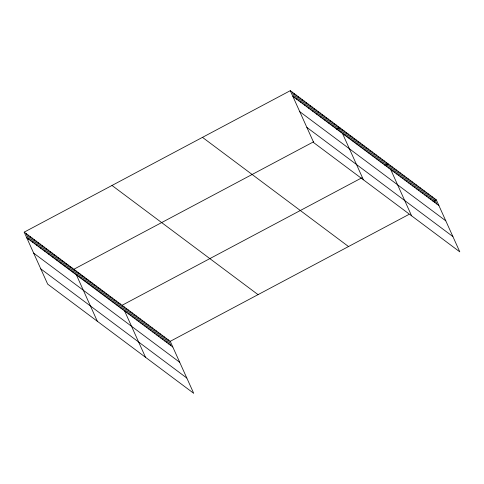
<?xml version="1.0" encoding="UTF-8"?>
<svg xmlns="http://www.w3.org/2000/svg" width="484" height="484" viewBox="0 0 484 484"><rect width="100%" height="100%" fill="white"/><g stroke="black" fill="none" stroke-linecap="round" stroke-linejoin="round"><path stroke-width="0.73" d="M24.2 232.145L170.241 341.323L193.721 393.323L47.68 284.144L24.2 232.145L290.279 90.677L436.32 199.856L459.8 251.855L313.759 142.677L290.279 90.677M313.717 141.739L73.852 269.261L97.332 321.261M336.888 129.422L339.931 127.8L363.411 179.8M361.905 177.767L122.047 305.295L145.527 357.289M385.076 165.449L388.126 163.828L411.606 215.828M170.241 341.323L408.883 214.448M433.271 201.477L436.32 199.856M292.85 96.37L438.891 205.549M299.747 111.653L445.794 220.831M306.862 127.395L452.903 236.573M202.475 137.365L348.516 246.537M112.004 185.463L258.045 294.641M26.771 237.838L172.812 347.01M33.668 253.114L179.709 362.292M40.777 268.862L186.818 378.04M434.311 198.355L436.883 204.048M432.303 196.855L434.874 202.548M430.3 195.354L432.865 201.048M428.292 193.854L430.857 199.547M426.283 192.354L428.848 198.041M424.274 190.853L426.846 196.54M422.266 189.347L424.837 195.04M420.257 187.846L422.828 193.539M418.249 186.346L420.82 192.039M416.24 184.846L418.811 190.539M414.231 183.345L416.803 189.038M412.223 181.845L414.794 187.538M410.214 180.344L412.785 186.031M408.206 178.838L410.777 184.531M406.203 177.338L408.768 183.031M404.194 175.837L406.76 181.53M402.186 174.337L404.757 180.03M400.177 172.836L402.749 178.529M398.169 171.336L400.74 177.029M396.16 169.836L398.731 175.523M394.151 168.335L396.723 174.022M392.143 166.829L394.714 172.522M390.134 165.328L392.706 171.021M386.117 162.328L388.688 168.021M384.114 160.827L386.68 166.52M382.106 159.327L384.671 165.02M380.097 157.826L382.669 163.513M378.089 156.326L380.66 162.013M376.08 154.82L378.651 160.513M374.071 153.319L376.643 159.012M372.063 151.819L374.634 157.512M370.054 150.318L372.626 156.011M368.046 148.818L370.617 154.511M366.037 147.317L368.608 153.011M364.029 145.817L366.6 151.504M362.026 144.311L364.591 150.004M360.017 142.81L362.583 148.503M358.009 141.31L360.574 147.003M356 139.809L358.571 145.502M353.992 138.309L356.563 144.002M351.983 136.809L354.554 142.502M349.974 135.308L352.546 140.995M347.966 133.808L350.537 139.495M345.957 132.301L348.528 137.994M343.949 130.801L346.52 136.494M341.94 129.301L344.511 134.994M337.947 126.318L340.518 132.005M335.963 124.83L338.534 130.523M333.978 123.347L336.543 129.04M331.988 121.859L334.559 127.552M330.003 120.377L332.575 126.07M328.019 118.889L330.59 124.582M326.028 117.406L328.6 123.099M324.044 115.924L326.615 121.611M322.06 114.436L324.631 120.129M320.075 112.953L322.64 118.647M318.085 111.465L320.656 117.158M316.1 109.983L318.672 115.676M314.116 108.495L316.687 114.188M312.126 107.012L314.697 112.705M310.141 105.53L312.712 111.217M308.157 104.042L310.728 109.735M306.172 102.56L308.738 108.253M304.182 101.071L306.753 106.764M302.197 99.589L304.769 105.282M300.213 98.107L302.778 103.794M298.223 96.618L300.794 102.312M296.238 95.136L298.809 100.823M294.254 93.648L296.825 99.341M292.269 92.166L294.835 97.859M168.232 339.822L170.804 345.509M166.224 338.316L168.795 344.009M164.215 336.816L166.786 342.509M162.207 335.315L164.778 341.008M160.198 333.815L162.769 339.508M158.195 332.314L160.761 338.007M156.187 330.814L158.752 336.507M154.178 329.314L156.749 335.001M152.17 327.807L154.741 333.5M150.161 326.307L152.732 332M148.152 324.806L150.724 330.499M146.144 323.306L148.715 328.999M144.135 321.806L146.706 327.499M142.127 320.305L144.698 325.998M140.118 318.805L142.689 324.498M138.109 317.304L140.681 322.991M136.107 315.798L138.672 321.491M134.098 314.298L136.663 319.991M132.09 312.797L134.655 318.49M130.081 311.297L132.652 316.99M128.072 309.796L130.644 315.489M126.064 308.296L128.635 313.989M124.055 306.796L126.627 312.483M120.038 303.789L122.609 309.482M118.029 302.288L120.601 307.981M116.021 300.788L118.592 306.481M114.012 299.287L116.583 304.981M112.01 297.787L114.575 303.48M110.001 296.287L112.566 301.98M107.992 294.786L110.564 300.473M105.984 293.28L108.555 298.973M103.975 291.779L106.547 297.472M101.967 290.279L104.538 295.972M99.958 288.779L102.529 294.472M97.95 287.278L100.521 292.971M95.941 285.778L98.512 291.471M93.932 284.277L96.504 289.964M91.924 282.777L94.495 288.464M89.921 281.271L92.486 286.964M87.913 279.77L90.478 285.463M85.904 278.27L88.475 283.963M83.895 276.769L86.467 282.462M81.887 275.269L84.458 280.962M79.878 273.769L82.449 279.462M77.87 272.268L80.441 277.955M75.861 270.768L78.432 276.455M71.868 267.779L74.439 273.472M69.884 266.297L72.449 271.984M67.893 264.808L70.464 270.502M65.909 263.326L68.48 269.013M63.924 261.838L66.496 267.531M61.94 260.356L64.505 266.049M59.949 258.867L62.521 264.56M57.965 257.385L60.536 263.078M55.981 255.903L58.546 261.59M53.99 254.415L56.561 260.108M52.006 252.932L54.577 258.625M50.021 251.444L52.593 257.137M48.031 249.962L50.602 255.655M46.047 248.473L48.618 254.167M44.062 246.991L46.633 252.684M42.078 245.509L44.643 251.196M40.087 244.021L42.659 249.714M38.103 242.538L40.674 248.232M36.118 241.05L38.69 246.743M34.128 239.568L36.699 245.261M32.144 238.08L34.715 243.773M30.159 236.597L32.73 242.29M28.175 235.115L30.74 240.802M26.184 233.627L28.756 239.32"/></g></svg>
